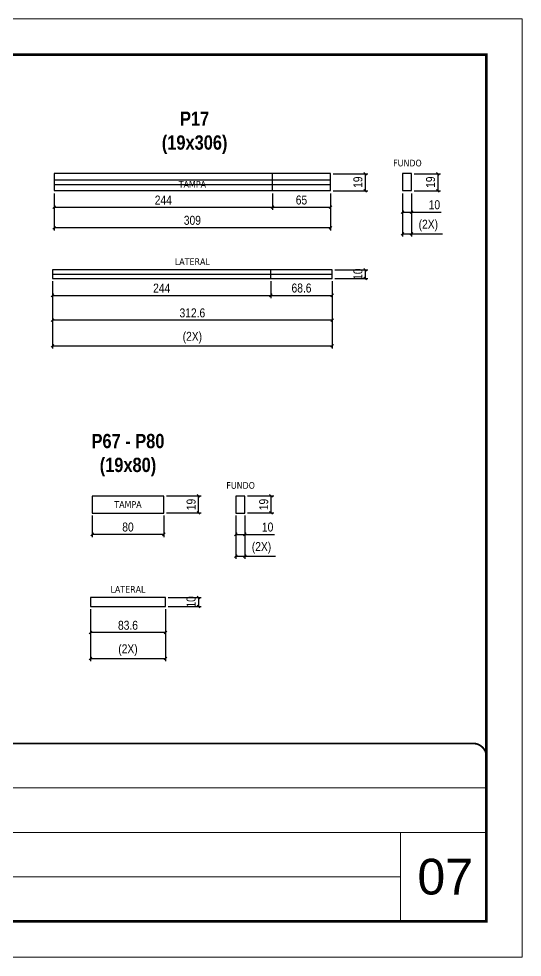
# Model space of a CAD drawing. Extents: x 1959 to 8212, y 239 to 4735.
# Drawn here: x 6064 to 6627, y 2537 to 3587 of the extents above; entities that cross this region are included whole.
import ezdxf

# ---------------------------------------------------------------- set-up
doc = ezdxf.new("R2010")
doc.units = 0
doc.linetypes.add('CONTINUO', pattern=[0])
doc.linetypes.add('DASHED', pattern=[0.75, 0.5, -0.25])
for name, color, linetype, lineweight in [('CARIMBO', 255, 'Continuous', 9), ('Folhas', 255, 'Continuous', 9), ('SARRAFO DE PRESSAO', 251, 'DASHED', 9)]:
    doc.layers.add(name, color=color, linetype=linetype, lineweight=lineweight)
for name, color, linetype in [('COTA', 241, 'Continuous'), ('NOMENCLATURA', 7, 'Continuous'), ('Painéis', 200, 'Continuous'), ('SARR_2.2x10', 60, 'Continuous'), ('SARR_2.2x7', 40, 'Continuous'), ('texto', 7, 'Continuous')]:
    doc.layers.add(name, color=color, linetype=linetype)
doc.styles.add('ARIAL', font='arial.ttf')
doc.styles.add('COTA TECNICA', font='techl___.ttf', dxfattribs={"height": 10})
doc.styles.add('ROMANC', font='techb___.ttf', dxfattribs={"height": 2.5})
doc.styles.get("Standard").update_dxf_attribs({"font": 'arial.ttf'})
doc.dimstyles.new('PAINEL', dxfattribs={"dimtxt": 10, "dimasz": 3, "dimexe": 3, "dimexo": 3, "dimgap": 3, "dimtad": 1, "dimdec": 1, "dimzin": 12, "dimdsep": 46, "dimtxsty": 'COTA TECNICA', "dimblk1": 'OBLIQUE', "dimblk2": 'OBLIQUE', "dimsah": 1, "dimcen": 0.9, "dimclrd": 4, "dimclre": 4, "dimclrt": 240, "dimadec": 1, "dimazin": 3, "dimtfac": 1, "dimtdec": 1, "dimtmove": 0, "dimatfit": 3, "dimfxl": 1, "dimtolj": 1, "dimtzin": 12, "dimarcsym": 0})

# ---------------------------------------------------------------- blocks, each defined once
blk = doc.blocks.new('9999999999')
at = {"color": 30, "linetype": 'CONTINUO'}
for p, q in [((98564.6, 34379.6), (99584, 34379.6)), ((98564.6, 34329.8), (99488, 34329.8)), ((99584, 34329.8), (99488, 34329.8)), ((99488, 34329.8), (99488, 34230.2)), ((98564.6, 34280), (99488, 34280))]:
    blk.add_line(p, q, dxfattribs=at)
at = {"color": 30, "linetype": 'CONTINUO', "const_width": 2}
blk.add_lwpolyline([(99584, 34230.2), (99584, 34414.4, 0.414214), (99569, 34429.4), (98229, 34429.4, 0.414214), (98214, 34414.4), (98214, 34245.2, 0.414214), (98229, 34230.2), (99584, 34230.2)], format="xyb", dxfattribs=at)
at = {"layer": 'Folhas'}
blk.add_lwpolyline([(98139, 34190.2), (99624, 34190.2), (99624, 35240.2), (98139, 35240.2)], close=True, dxfattribs=at)
at = {"layer": 'Folhas', "color": 30, "const_width": 3}
blk.add_lwpolyline([(98214, 34230.2), (99584, 34230.2), (99584, 35200.2), (98214, 35200.2)], close=True, dxfattribs=at)
blk = doc.blocks.new('_Oblique')
at = {"color": 0, "linetype": 'ByBlock', "lineweight": -2}
blk.add_line((-0.5, -0.5), (0.5, 0.5), dxfattribs=at)
blk = doc.blocks.new('*D542')
at = {"layer": 'COTA', "color": 4, "linetype": 'ByBlock', "lineweight": -2, "transparency": 16777216}
for p, q in [((6102.2, 3292.9), (6102.2, 3246.3)), ((6414.8, 3292.9), (6414.8, 3246.3)), ((6414.8, 3249.3), (6102.2, 3249.3))]:
    blk.add_line(p, q, dxfattribs=at)
at = {"layer": 'Defpoints', "color": 0, "linetype": 'ByBlock', "transparency": 16777216}
for p in [(6102.2, 3295.9), (6414.8, 3295.9), (6102.2, 3249.3)]:
    blk.add_point(p, dxfattribs=at)
at = {"layer": 'COTA', "color": 4, "linetype": 'ByBlock', "lineweight": -2, "transparency": 16777216, "xscale": 3, "yscale": 3, "zscale": 3, "rotation": 180}
blk.add_blockref('_Oblique', (6102.2, 3249.3), dxfattribs=at)
at = {"layer": 'COTA', "color": 4, "linetype": 'ByBlock', "lineweight": -2, "transparency": 16777216, "xscale": 3, "yscale": 3, "zscale": 3}
blk.add_blockref('_Oblique', (6414.8, 3249.3), dxfattribs=at)
at = {"layer": 'COTA', "color": 240, "linetype": 'ByBlock', "transparency": 16777216, "insert": (6258.5, 3257.5), "char_height": 10, "attachment_point": 5, "style": 'COTA TECNICA'}
blk.add_mtext('\\A1;312.6', dxfattribs=at)
blk = doc.blocks.new('*D543')
at = {"layer": 'COTA', "color": 4, "linetype": 'ByBlock', "lineweight": -2, "transparency": 16777216}
for p, q in [((6417.8, 3305.9), (6454.7, 3305.9)), ((6451.7, 3305.9), (6451.7, 3295.9)), ((6417.8, 3295.9), (6454.7, 3295.9))]:
    blk.add_line(p, q, dxfattribs=at)
at = {"layer": 'Defpoints', "color": 0, "linetype": 'ByBlock', "transparency": 16777216}
for p in [(6414.8, 3305.9), (6414.8, 3295.9), (6451.7, 3295.9)]:
    blk.add_point(p, dxfattribs=at)
at = {"layer": 'COTA', "color": 4, "linetype": 'ByBlock', "lineweight": -2, "transparency": 16777216, "xscale": 3, "yscale": 3, "zscale": 3}
for p, rotation in [((6451.7, 3305.9), 90), ((6451.7, 3295.9), 270)]:
    blk.add_blockref('_Oblique', p, dxfattribs=dict(at, rotation=rotation))
at = {"layer": 'COTA', "color": 240, "linetype": 'ByBlock', "transparency": 16777216, "insert": (6443.6, 3300.9), "char_height": 10, "attachment_point": 5, "rotation": 90, "style": 'COTA TECNICA'}
blk.add_mtext('\\A1;10', dxfattribs=at)
blk = doc.blocks.new('*D544')
at = {"layer": 'COTA', "color": 4, "linetype": 'ByBlock', "lineweight": -2, "transparency": 16777216}
for p, q in [((6102.2, 3292.9), (6102.2, 3217.6)), ((6414.8, 3292.9), (6414.8, 3217.6)), ((6102.2, 3220.6), (6414.8, 3220.6))]:
    blk.add_line(p, q, dxfattribs=at)
at = {"layer": 'Defpoints', "color": 0, "linetype": 'ByBlock', "transparency": 16777216}
for p in [(6102.2, 3295.9), (6414.8, 3295.9), (6414.8, 3220.6)]:
    blk.add_point(p, dxfattribs=at)
at = {"layer": 'COTA', "color": 4, "linetype": 'ByBlock', "lineweight": -2, "transparency": 16777216, "xscale": 3, "yscale": 3, "zscale": 3, "rotation": 180}
blk.add_blockref('_Oblique', (6102.2, 3220.6), dxfattribs=at)
at = {"layer": 'COTA', "color": 4, "linetype": 'ByBlock', "lineweight": -2, "transparency": 16777216, "xscale": 3, "yscale": 3, "zscale": 3}
blk.add_blockref('_Oblique', (6414.8, 3220.6), dxfattribs=at)
at = {"layer": 'COTA', "color": 240, "linetype": 'ByBlock', "transparency": 16777216, "insert": (6258.5, 3229.8), "char_height": 10, "attachment_point": 5, "style": 'COTA TECNICA'}
blk.add_mtext('\\A1;(2X)', dxfattribs=at)
blk = doc.blocks.new('*D545')
at = {"layer": 'COTA', "color": 4, "linetype": 'ByBlock', "lineweight": -2, "transparency": 16777216}
for p, q in [((6506.4, 3413.3), (6535.8, 3413.3)), ((6532.8, 3413.3), (6532.8, 3394.3)), ((6506.4, 3394.3), (6535.8, 3394.3))]:
    blk.add_line(p, q, dxfattribs=at)
at = {"layer": 'Defpoints', "color": 0, "linetype": 'ByBlock', "transparency": 16777216}
for p in [(6503.4, 3413.3), (6503.4, 3394.3), (6532.8, 3394.3)]:
    blk.add_point(p, dxfattribs=at)
at = {"layer": 'COTA', "color": 4, "linetype": 'ByBlock', "lineweight": -2, "transparency": 16777216, "xscale": 3, "yscale": 3, "zscale": 3}
for p, rotation in [((6532.8, 3413.3), 90), ((6532.8, 3394.3), 270)]:
    blk.add_blockref('_Oblique', p, dxfattribs=dict(at, rotation=rotation))
at = {"layer": 'COTA', "color": 240, "linetype": 'ByBlock', "transparency": 16777216, "insert": (6524.8, 3403.8), "char_height": 10, "attachment_point": 5, "rotation": 90, "style": 'COTA TECNICA'}
blk.add_mtext('\\A1;19', dxfattribs=at)
blk = doc.blocks.new('*D546')
at = {"layer": 'COTA', "color": 4, "linetype": 'ByBlock', "lineweight": -2, "transparency": 16777216}
for p, q in [((6104, 3391.3), (6104, 3349.9)), ((6413, 3391.3), (6413, 3349.9)), ((6413, 3352.9), (6104, 3352.9))]:
    blk.add_line(p, q, dxfattribs=at)
at = {"layer": 'Defpoints', "color": 0, "linetype": 'ByBlock', "transparency": 16777216}
for p in [(6104, 3394.3), (6413, 3394.3), (6104, 3352.9)]:
    blk.add_point(p, dxfattribs=at)
at = {"layer": 'COTA', "color": 4, "linetype": 'ByBlock', "lineweight": -2, "transparency": 16777216, "xscale": 3, "yscale": 3, "zscale": 3, "rotation": 180}
blk.add_blockref('_Oblique', (6104, 3352.9), dxfattribs=at)
at = {"layer": 'COTA', "color": 4, "linetype": 'ByBlock', "lineweight": -2, "transparency": 16777216, "xscale": 3, "yscale": 3, "zscale": 3}
blk.add_blockref('_Oblique', (6413, 3352.9), dxfattribs=at)
at = {"layer": 'COTA', "color": 240, "linetype": 'ByBlock', "transparency": 16777216, "insert": (6258.5, 3361.1), "char_height": 10, "attachment_point": 5, "style": 'COTA TECNICA'}
blk.add_mtext('\\A1;309', dxfattribs=at)
blk = doc.blocks.new('*D547')
at = {"layer": 'COTA', "color": 4, "linetype": 'ByBlock', "lineweight": -2, "transparency": 16777216}
for p, q in [((6493.4, 3391.3), (6493.4, 3367.4)), ((6503.4, 3391.3), (6503.4, 3367.4)), ((6493.4, 3370.4), (6503.4, 3370.4)), ((6503.4, 3370.4), (6536.8, 3370.4))]:
    blk.add_line(p, q, dxfattribs=at)
at = {"layer": 'Defpoints', "color": 0, "linetype": 'ByBlock', "transparency": 16777216}
for p in [(6493.4, 3394.3), (6503.4, 3394.3), (6493.4, 3370.4)]:
    blk.add_point(p, dxfattribs=at)
at = {"layer": 'COTA', "color": 4, "linetype": 'ByBlock', "lineweight": -2, "transparency": 16777216, "xscale": 3, "yscale": 3, "zscale": 3, "rotation": 180}
blk.add_blockref('_Oblique', (6493.4, 3370.4), dxfattribs=at)
at = {"layer": 'COTA', "color": 4, "linetype": 'ByBlock', "lineweight": -2, "transparency": 16777216, "xscale": 3, "yscale": 3, "zscale": 3}
blk.add_blockref('_Oblique', (6503.4, 3370.4), dxfattribs=at)
at = {"layer": 'COTA', "color": 240, "linetype": 'ByBlock', "transparency": 16777216, "insert": (6529.1, 3378.5), "char_height": 10, "attachment_point": 5, "style": 'COTA TECNICA'}
blk.add_mtext('\\A1;10', dxfattribs=at)
blk = doc.blocks.new('*D548')
at = {"layer": 'COTA', "color": 4, "linetype": 'ByBlock', "lineweight": -2, "transparency": 16777216}
for p, q in [((6493.4, 3391.3), (6493.4, 3343.1)), ((6503.4, 3391.3), (6503.4, 3343.1)), ((6493.4, 3346.1), (6503.4, 3346.1)), ((6503.4, 3346.1), (6538.1, 3346.1))]:
    blk.add_line(p, q, dxfattribs=at)
at = {"layer": 'Defpoints', "color": 0, "linetype": 'ByBlock', "transparency": 16777216}
for p in [(6493.4, 3394.3), (6503.4, 3394.3), (6503.4, 3346.1)]:
    blk.add_point(p, dxfattribs=at)
at = {"layer": 'COTA', "color": 4, "linetype": 'ByBlock', "lineweight": -2, "transparency": 16777216, "xscale": 3, "yscale": 3, "zscale": 3, "rotation": 180}
blk.add_blockref('_Oblique', (6493.4, 3346.1), dxfattribs=at)
at = {"layer": 'COTA', "color": 4, "linetype": 'ByBlock', "lineweight": -2, "transparency": 16777216, "xscale": 3, "yscale": 3, "zscale": 3}
blk.add_blockref('_Oblique', (6503.4, 3346.1), dxfattribs=at)
at = {"layer": 'COTA', "color": 240, "linetype": 'ByBlock', "transparency": 16777216, "insert": (6522.3, 3355.3), "char_height": 10, "attachment_point": 5, "style": 'COTA TECNICA'}
blk.add_mtext('\\A1;(2X)', dxfattribs=at)
blk = doc.blocks.new('*D549')
at = {"layer": 'COTA', "color": 4, "linetype": 'ByBlock', "lineweight": -2, "transparency": 16777216}
for p, q in [((6104, 3391.3), (6104, 3372.7)), ((6348, 3391.3), (6348, 3372.7)), ((6104, 3375.7), (6348, 3375.7))]:
    blk.add_line(p, q, dxfattribs=at)
at = {"layer": 'Defpoints', "color": 0, "linetype": 'ByBlock', "transparency": 16777216}
for p in [(6104, 3394.3), (6348, 3394.3), (6348, 3375.7)]:
    blk.add_point(p, dxfattribs=at)
at = {"layer": 'COTA', "color": 4, "linetype": 'ByBlock', "lineweight": -2, "transparency": 16777216, "xscale": 3, "yscale": 3, "zscale": 3, "rotation": 180}
blk.add_blockref('_Oblique', (6104, 3375.7), dxfattribs=at)
at = {"layer": 'COTA', "color": 4, "linetype": 'ByBlock', "lineweight": -2, "transparency": 16777216, "xscale": 3, "yscale": 3, "zscale": 3}
blk.add_blockref('_Oblique', (6348, 3375.7), dxfattribs=at)
at = {"layer": 'COTA', "color": 240, "linetype": 'ByBlock', "transparency": 16777216, "insert": (6226, 3383.8), "char_height": 10, "attachment_point": 5, "style": 'COTA TECNICA'}
blk.add_mtext('\\A1;244', dxfattribs=at)
blk = doc.blocks.new('*D550')
at = {"layer": 'COTA', "color": 4, "linetype": 'ByBlock', "lineweight": -2, "transparency": 16777216}
for p, q in [((6348, 3391.3), (6348, 3372.7)), ((6413, 3391.3), (6413, 3372.7)), ((6348, 3375.7), (6413, 3375.7))]:
    blk.add_line(p, q, dxfattribs=at)
at = {"layer": 'Defpoints', "color": 0, "linetype": 'ByBlock', "transparency": 16777216}
for p in [(6348, 3394.3), (6413, 3394.3), (6413, 3375.7)]:
    blk.add_point(p, dxfattribs=at)
at = {"layer": 'COTA', "color": 4, "linetype": 'ByBlock', "lineweight": -2, "transparency": 16777216, "xscale": 3, "yscale": 3, "zscale": 3, "rotation": 180}
blk.add_blockref('_Oblique', (6348, 3375.7), dxfattribs=at)
at = {"layer": 'COTA', "color": 4, "linetype": 'ByBlock', "lineweight": -2, "transparency": 16777216, "xscale": 3, "yscale": 3, "zscale": 3}
blk.add_blockref('_Oblique', (6413, 3375.7), dxfattribs=at)
at = {"layer": 'COTA', "color": 240, "linetype": 'ByBlock', "transparency": 16777216, "insert": (6380.5, 3383.8), "char_height": 10, "attachment_point": 5, "style": 'COTA TECNICA'}
blk.add_mtext('\\A1;65', dxfattribs=at)
blk = doc.blocks.new('*D352')
at = {"layer": 'COTA', "color": 4, "linetype": 'ByBlock', "lineweight": -2, "transparency": 16777216}
for p, q in [((6102.2, 3292.9), (6102.2, 3274.2)), ((6346.2, 3292.9), (6346.2, 3274.2)), ((6102.2, 3277.2), (6346.2, 3277.2))]:
    blk.add_line(p, q, dxfattribs=at)
at = {"layer": 'Defpoints', "color": 0, "linetype": 'ByBlock', "transparency": 16777216}
for p in [(6102.2, 3295.9), (6346.2, 3295.9), (6346.2, 3277.2)]:
    blk.add_point(p, dxfattribs=at)
at = {"layer": 'COTA', "color": 4, "linetype": 'ByBlock', "lineweight": -2, "transparency": 16777216, "xscale": 3, "yscale": 3, "zscale": 3, "rotation": 180}
blk.add_blockref('_Oblique', (6102.2, 3277.2), dxfattribs=at)
at = {"layer": 'COTA', "color": 4, "linetype": 'ByBlock', "lineweight": -2, "transparency": 16777216, "xscale": 3, "yscale": 3, "zscale": 3}
blk.add_blockref('_Oblique', (6346.2, 3277.2), dxfattribs=at)
at = {"layer": 'COTA', "color": 240, "linetype": 'ByBlock', "transparency": 16777216, "insert": (6224.2, 3285.3), "char_height": 10, "attachment_point": 5, "style": 'COTA TECNICA'}
blk.add_mtext('\\A1;244', dxfattribs=at)
blk = doc.blocks.new('*D353')
at = {"layer": 'COTA', "color": 4, "linetype": 'ByBlock', "lineweight": -2, "transparency": 16777216}
for p, q in [((6346.2, 3292.9), (6346.2, 3274.2)), ((6414.8, 3292.9), (6414.8, 3274.2)), ((6346.2, 3277.2), (6414.8, 3277.2))]:
    blk.add_line(p, q, dxfattribs=at)
at = {"layer": 'Defpoints', "color": 0, "linetype": 'ByBlock', "transparency": 16777216}
for p in [(6346.2, 3295.9), (6414.8, 3295.9), (6414.8, 3277.2)]:
    blk.add_point(p, dxfattribs=at)
at = {"layer": 'COTA', "color": 4, "linetype": 'ByBlock', "lineweight": -2, "transparency": 16777216, "xscale": 3, "yscale": 3, "zscale": 3, "rotation": 180}
blk.add_blockref('_Oblique', (6346.2, 3277.2), dxfattribs=at)
at = {"layer": 'COTA', "color": 4, "linetype": 'ByBlock', "lineweight": -2, "transparency": 16777216, "xscale": 3, "yscale": 3, "zscale": 3}
blk.add_blockref('_Oblique', (6414.8, 3277.2), dxfattribs=at)
at = {"layer": 'COTA', "color": 240, "linetype": 'ByBlock', "transparency": 16777216, "insert": (6380.5, 3285.3), "char_height": 10, "attachment_point": 5, "style": 'COTA TECNICA'}
blk.add_mtext('\\A1;68.6', dxfattribs=at)
blk = doc.blocks.new('*D551')
at = {"layer": 'COTA', "color": 4, "linetype": 'ByBlock', "lineweight": -2, "transparency": 16777216}
for p, q in [((6416, 3413.3), (6454.7, 3413.3)), ((6451.7, 3413.3), (6451.7, 3394.3)), ((6416, 3394.3), (6454.7, 3394.3))]:
    blk.add_line(p, q, dxfattribs=at)
at = {"layer": 'Defpoints', "color": 0, "linetype": 'ByBlock', "transparency": 16777216}
for p in [(6413, 3413.3), (6413, 3394.3), (6451.7, 3394.3)]:
    blk.add_point(p, dxfattribs=at)
at = {"layer": 'COTA', "color": 4, "linetype": 'ByBlock', "lineweight": -2, "transparency": 16777216, "xscale": 3, "yscale": 3, "zscale": 3}
for p, rotation in [((6451.7, 3413.3), 90), ((6451.7, 3394.3), 270)]:
    blk.add_blockref('_Oblique', p, dxfattribs=dict(at, rotation=rotation))
at = {"layer": 'COTA', "color": 240, "linetype": 'ByBlock', "transparency": 16777216, "insert": (6443.6, 3403.8), "char_height": 10, "attachment_point": 5, "rotation": 90, "style": 'COTA TECNICA'}
blk.add_mtext('\\A1;19', dxfattribs=at)
blk = doc.blocks.new('*D529')
at = {"layer": 'COTA', "color": 4, "linetype": 'ByBlock', "lineweight": -2, "transparency": 16777216}
for p, q in [((6144.7, 2926.2), (6144.7, 2896.8)), ((6228.3, 2926.2), (6228.3, 2896.8)), ((6228.3, 2899.8), (6144.7, 2899.8))]:
    blk.add_line(p, q, dxfattribs=at)
at = {"layer": 'Defpoints', "color": 0, "linetype": 'ByBlock', "transparency": 16777216}
for p in [(6144.7, 2929.2), (6228.3, 2929.2), (6144.7, 2899.8)]:
    blk.add_point(p, dxfattribs=at)
at = {"layer": 'COTA', "color": 4, "linetype": 'ByBlock', "lineweight": -2, "transparency": 16777216, "xscale": 3, "yscale": 3, "zscale": 3, "rotation": 180}
blk.add_blockref('_Oblique', (6144.7, 2899.8), dxfattribs=at)
at = {"layer": 'COTA', "color": 4, "linetype": 'ByBlock', "lineweight": -2, "transparency": 16777216, "xscale": 3, "yscale": 3, "zscale": 3}
blk.add_blockref('_Oblique', (6228.3, 2899.8), dxfattribs=at)
at = {"layer": 'COTA', "color": 240, "linetype": 'ByBlock', "transparency": 16777216, "insert": (6186.5, 2908), "char_height": 10, "attachment_point": 5, "style": 'COTA TECNICA'}
blk.add_mtext('\\A1;83.6', dxfattribs=at)
blk = doc.blocks.new('*D530')
at = {"layer": 'COTA', "color": 4, "linetype": 'ByBlock', "lineweight": -2, "transparency": 16777216}
for p, q in [((6231.3, 2939.2), (6268.2, 2939.2)), ((6265.2, 2939.2), (6265.2, 2929.2)), ((6231.3, 2929.2), (6268.2, 2929.2))]:
    blk.add_line(p, q, dxfattribs=at)
at = {"layer": 'Defpoints', "color": 0, "linetype": 'ByBlock', "transparency": 16777216}
for p in [(6228.3, 2939.2), (6228.3, 2929.2), (6265.2, 2929.2)]:
    blk.add_point(p, dxfattribs=at)
at = {"layer": 'COTA', "color": 4, "linetype": 'ByBlock', "lineweight": -2, "transparency": 16777216, "xscale": 3, "yscale": 3, "zscale": 3}
for p, rotation in [((6265.2, 2939.2), 90), ((6265.2, 2929.2), 270)]:
    blk.add_blockref('_Oblique', p, dxfattribs=dict(at, rotation=rotation))
at = {"layer": 'COTA', "color": 240, "linetype": 'ByBlock', "transparency": 16777216, "insert": (6257.1, 2934.2), "char_height": 10, "attachment_point": 5, "rotation": 90, "style": 'COTA TECNICA'}
blk.add_mtext('\\A1;10', dxfattribs=at)
blk = doc.blocks.new('*D531')
at = {"layer": 'COTA', "color": 4, "linetype": 'ByBlock', "lineweight": -2, "transparency": 16777216}
for p, q in [((6144.7, 2926.2), (6144.7, 2868)), ((6228.3, 2926.2), (6228.3, 2868)), ((6144.7, 2871), (6228.3, 2871))]:
    blk.add_line(p, q, dxfattribs=at)
at = {"layer": 'Defpoints', "color": 0, "linetype": 'ByBlock', "transparency": 16777216}
for p in [(6144.7, 2929.2), (6228.3, 2929.2), (6228.3, 2871)]:
    blk.add_point(p, dxfattribs=at)
at = {"layer": 'COTA', "color": 4, "linetype": 'ByBlock', "lineweight": -2, "transparency": 16777216, "xscale": 3, "yscale": 3, "zscale": 3, "rotation": 180}
blk.add_blockref('_Oblique', (6144.7, 2871), dxfattribs=at)
at = {"layer": 'COTA', "color": 4, "linetype": 'ByBlock', "lineweight": -2, "transparency": 16777216, "xscale": 3, "yscale": 3, "zscale": 3}
blk.add_blockref('_Oblique', (6228.3, 2871), dxfattribs=at)
at = {"layer": 'COTA', "color": 240, "linetype": 'ByBlock', "transparency": 16777216, "insert": (6186.5, 2880.2), "char_height": 10, "attachment_point": 5, "style": 'COTA TECNICA'}
blk.add_mtext('\\A1;(2X)', dxfattribs=at)
blk = doc.blocks.new('*D532')
at = {"layer": 'COTA', "color": 4, "linetype": 'ByBlock', "lineweight": -2, "transparency": 16777216}
for p, q in [((6320, 3052.7), (6349.4, 3052.7)), ((6346.4, 3052.7), (6346.4, 3033.7)), ((6320, 3033.7), (6349.4, 3033.7))]:
    blk.add_line(p, q, dxfattribs=at)
at = {"layer": 'Defpoints', "color": 0, "linetype": 'ByBlock', "transparency": 16777216}
for p in [(6317, 3052.7), (6317, 3033.7), (6346.4, 3033.7)]:
    blk.add_point(p, dxfattribs=at)
at = {"layer": 'COTA', "color": 4, "linetype": 'ByBlock', "lineweight": -2, "transparency": 16777216, "xscale": 3, "yscale": 3, "zscale": 3}
for p, rotation in [((6346.4, 3052.7), 90), ((6346.4, 3033.7), 270)]:
    blk.add_blockref('_Oblique', p, dxfattribs=dict(at, rotation=rotation))
at = {"layer": 'COTA', "color": 240, "linetype": 'ByBlock', "transparency": 16777216, "insert": (6338.3, 3043.2), "char_height": 10, "attachment_point": 5, "rotation": 90, "style": 'COTA TECNICA'}
blk.add_mtext('\\A1;19', dxfattribs=at)
blk = doc.blocks.new('*D533')
at = {"layer": 'COTA', "color": 4, "linetype": 'ByBlock', "lineweight": -2, "transparency": 16777216}
for p, q in [((6146.5, 3030.7), (6146.5, 3006.8)), ((6226.5, 3030.7), (6226.5, 3006.8)), ((6226.5, 3009.8), (6146.5, 3009.8))]:
    blk.add_line(p, q, dxfattribs=at)
at = {"layer": 'Defpoints', "color": 0, "linetype": 'ByBlock', "transparency": 16777216}
for p in [(6146.5, 3033.7), (6226.5, 3033.7), (6146.5, 3009.8)]:
    blk.add_point(p, dxfattribs=at)
at = {"layer": 'COTA', "color": 4, "linetype": 'ByBlock', "lineweight": -2, "transparency": 16777216, "xscale": 3, "yscale": 3, "zscale": 3, "rotation": 180}
blk.add_blockref('_Oblique', (6146.5, 3009.8), dxfattribs=at)
at = {"layer": 'COTA', "color": 4, "linetype": 'ByBlock', "lineweight": -2, "transparency": 16777216, "xscale": 3, "yscale": 3, "zscale": 3}
blk.add_blockref('_Oblique', (6226.5, 3009.8), dxfattribs=at)
at = {"layer": 'COTA', "color": 240, "linetype": 'ByBlock', "transparency": 16777216, "insert": (6186.5, 3017.9), "char_height": 10, "attachment_point": 5, "style": 'COTA TECNICA'}
blk.add_mtext('\\A1;80', dxfattribs=at)
blk = doc.blocks.new('*D534')
at = {"layer": 'COTA', "color": 4, "linetype": 'ByBlock', "lineweight": -2, "transparency": 16777216}
for p, q in [((6307, 3030.7), (6307, 3006.8)), ((6317, 3030.7), (6317, 3006.8)), ((6307, 3009.8), (6317, 3009.8)), ((6317, 3009.8), (6350.3, 3009.8))]:
    blk.add_line(p, q, dxfattribs=at)
at = {"layer": 'Defpoints', "color": 0, "linetype": 'ByBlock', "transparency": 16777216}
for p in [(6307, 3033.7), (6317, 3033.7), (6307, 3009.8)]:
    blk.add_point(p, dxfattribs=at)
at = {"layer": 'COTA', "color": 4, "linetype": 'ByBlock', "lineweight": -2, "transparency": 16777216, "xscale": 3, "yscale": 3, "zscale": 3, "rotation": 180}
blk.add_blockref('_Oblique', (6307, 3009.8), dxfattribs=at)
at = {"layer": 'COTA', "color": 4, "linetype": 'ByBlock', "lineweight": -2, "transparency": 16777216, "xscale": 3, "yscale": 3, "zscale": 3}
blk.add_blockref('_Oblique', (6317, 3009.8), dxfattribs=at)
at = {"layer": 'COTA', "color": 240, "linetype": 'ByBlock', "transparency": 16777216, "insert": (6342.6, 3017.9), "char_height": 10, "attachment_point": 5, "style": 'COTA TECNICA'}
blk.add_mtext('\\A1;10', dxfattribs=at)
blk = doc.blocks.new('*D535')
at = {"layer": 'COTA', "color": 4, "linetype": 'ByBlock', "lineweight": -2, "transparency": 16777216}
for p, q in [((6307, 3030.7), (6307, 2982.4)), ((6317, 3030.7), (6317, 2982.4)), ((6307, 2985.4), (6317, 2985.4)), ((6317, 2985.4), (6351.6, 2985.4))]:
    blk.add_line(p, q, dxfattribs=at)
at = {"layer": 'Defpoints', "color": 0, "linetype": 'ByBlock', "transparency": 16777216}
for p in [(6307, 3033.7), (6317, 3033.7), (6317, 2985.4)]:
    blk.add_point(p, dxfattribs=at)
at = {"layer": 'COTA', "color": 4, "linetype": 'ByBlock', "lineweight": -2, "transparency": 16777216, "xscale": 3, "yscale": 3, "zscale": 3, "rotation": 180}
blk.add_blockref('_Oblique', (6307, 2985.4), dxfattribs=at)
at = {"layer": 'COTA', "color": 4, "linetype": 'ByBlock', "lineweight": -2, "transparency": 16777216, "xscale": 3, "yscale": 3, "zscale": 3}
blk.add_blockref('_Oblique', (6317, 2985.4), dxfattribs=at)
at = {"layer": 'COTA', "color": 240, "linetype": 'ByBlock', "transparency": 16777216, "insert": (6335.8, 2994.6), "char_height": 10, "attachment_point": 5, "style": 'COTA TECNICA'}
blk.add_mtext('\\A1;(2X)', dxfattribs=at)
blk = doc.blocks.new('*D536')
at = {"layer": 'COTA', "color": 4, "linetype": 'ByBlock', "lineweight": -2, "transparency": 16777216}
for p, q in [((6229.5, 3052.7), (6268.2, 3052.7)), ((6265.2, 3033.7), (6265.2, 3052.7)), ((6229.5, 3033.7), (6268.2, 3033.7))]:
    blk.add_line(p, q, dxfattribs=at)
at = {"layer": 'Defpoints', "color": 0, "linetype": 'ByBlock', "transparency": 16777216}
for p in [(6226.5, 3052.7), (6265.2, 3052.7), (6226.5, 3033.7)]:
    blk.add_point(p, dxfattribs=at)
at = {"layer": 'COTA', "color": 4, "linetype": 'ByBlock', "lineweight": -2, "transparency": 16777216, "xscale": 3, "yscale": 3, "zscale": 3}
for p, rotation in [((6265.2, 3052.7), 90), ((6265.2, 3033.7), 270)]:
    blk.add_blockref('_Oblique', p, dxfattribs=dict(at, rotation=rotation))
at = {"layer": 'COTA', "color": 240, "linetype": 'ByBlock', "transparency": 16777216, "insert": (6257.1, 3043.2), "char_height": 10, "attachment_point": 5, "rotation": 90, "style": 'COTA TECNICA'}
blk.add_mtext('\\A1;19', dxfattribs=at)

msp = doc.modelspace()

# ---------------------------------------------------------------- linework, layer by layer
at = {"layer": 'Painéis'}
for p, q in [((6103.97, 3413.34), (6103.97, 3394.34)), ((6412.97, 3413.34), (6103.97, 3413.34)), ((6347.97, 3394.34), (6347.97, 3413.34)), ((6412.97, 3394.34), (6412.97, 3413.34)), ((6503.44, 3413.34), (6493.44, 3413.34)), ((6493.44, 3413.34), (6493.44, 3394.34)), ((6503.44, 3394.34), (6503.44, 3413.34)), ((6103.97, 3394.34), (6412.97, 3394.34)), ((6493.44, 3394.34), (6503.44, 3394.34)), ((6102.17, 3305.86), (6102.17, 3295.86)), ((6414.77, 3305.86), (6102.17, 3305.86)), ((6346.17, 3295.86), (6346.17, 3305.86)), ((6414.77, 3295.86), (6414.77, 3305.86)), ((6102.17, 3295.86), (6414.77, 3295.86)), ((6146.5, 3052.66), (6146.5, 3033.66)), ((6226.5, 3052.66), (6146.5, 3052.66)), ((6226.5, 3033.66), (6226.5, 3052.66)), ((6316.97, 3052.66), (6306.97, 3052.66)), ((6306.97, 3052.66), (6306.97, 3033.66)), ((6316.97, 3033.66), (6316.97, 3052.66)), ((6146.5, 3033.66), (6226.5, 3033.66)), ((6306.97, 3033.66), (6316.97, 3033.66)), ((6144.7, 2939.18), (6144.7, 2929.18)), ((6228.3, 2939.18), (6144.7, 2939.18)), ((6228.3, 2929.18), (6228.3, 2939.18)), ((6144.7, 2929.18), (6228.3, 2929.18))]:
    msp.add_line(p, q, dxfattribs=at)
for points in [[(6412.97, 3413.34), (6103.97, 3413.34), (6103.97, 3394.34), (6412.97, 3394.34)], [(6493.44, 3413.34), (6493.44, 3394.34), (6503.44, 3394.34), (6503.44, 3413.34)], [(6414.77, 3305.86), (6102.17, 3305.86), (6102.17, 3295.86), (6414.77, 3295.86)], [(6226.5, 3052.66), (6146.5, 3052.66), (6146.5, 3033.66), (6226.5, 3033.66)], [(6306.97, 3052.66), (6306.97, 3033.66), (6316.97, 3033.66), (6316.97, 3052.66)], [(6228.3, 2939.18), (6144.7, 2939.18), (6144.7, 2929.18), (6228.3, 2929.18)]]:
    msp.add_lwpolyline(points, close=True, dxfattribs=at)
at = {"layer": 'SARR_2.2x10', "linetype": 'ByBlock'}
msp.add_line((6102.17, 3300.86), (6414.77, 3300.86), dxfattribs=at)
at = {"layer": 'SARR_2.2x7'}
for p, q in [((6103.97, 3406.34), (6412.97, 3406.34)), ((6103.97, 3401.34), (6412.97, 3401.34))]:
    msp.add_line(p, q, dxfattribs=at)

# ---------------------------------------------------------------- block references
at = {"layer": 'SARRAFO DE PRESSAO', "color": 6, "linetype": 'ByBlock'}
msp.add_blockref('9999999999', (-92996.71, -31653.56), dxfattribs=at)

# ---------------------------------------------------------------- texts
at = {"layer": 'CARIMBO', "style": 'ARIAL'}
msp.add_text('07', height=40, dxfattribs=at).set_placement((6510.13, 2606.79))
at = {"layer": 'NOMENCLATURA', "char_height": 16, "attachment_point": 2, "style": 'ROMANC'}
for s, insert in [('P17\\P(19x306)', (6261.01, 3482.86)), ('P67 - P80\\P(19x80)', (6186.5, 3122.18))]:
    msp.add_mtext_dynamic_manual_height_columns(s, width=455.2937, gutter_width=1, heights=[0], dxfattribs=dict(at, insert=insert))
at = {"layer": 'texto', "color": 0, "char_height": 7.5, "attachment_point": 5}
for s, insert in [('{\\fTahoma|b0|i0|c0|p34;\\C4;FUNDO}', (6498.93, 3425.13)), ('{\\fTahoma|b0|i0|c0|p34;\\C4;TAMPA}', (6258.47, 3401.39)), ('{\\fTahoma|b0|i0|c0|p34;\\C4;LATERAL}', (6258.47, 3314.94)), ('{\\fTahoma|b0|i0|c0|p34;\\C4;FUNDO}', (6312.46, 3064.45)), ('{\\fTahoma|b0|i0|c0|p34;\\C4;TAMPA}', (6186.5, 3043.16)), ('{\\fTahoma|b0|i0|c0|p34;\\C4;LATERAL}', (6186.5, 2948.27))]:
    msp.add_mtext(s, dxfattribs=dict(at, insert=insert))

# ---------------------------------------------------------------- dimensions: what is measured, and where the dimension line sits
at = {"layer": 'COTA', "linetype": 'ByBlock'}
for base, p1, p2, picture, middle in [((6451.69, 3394.34), (6412.97, 3413.34), (6412.97, 3394.34), '*D551', (6443.6, 3403.84)), ((6532.85, 3394.34), (6503.44, 3413.34), (6503.44, 3394.34), '*D545', (6524.76, 3403.84)), ((6265.22, 3052.66), (6226.5, 3033.66), (6226.5, 3052.66), '*D536', (6257.13, 3043.16)), ((6346.38, 3033.66), (6316.97, 3052.66), (6316.97, 3033.66), '*D532', (6338.29, 3043.16))]:
    dim = msp.add_linear_dim(base=base, p1=p1, p2=p2, angle=90, dimstyle='PAINEL', override={"dimarcsym": 2}, dxfattribs=at)
    dim.commit()
    dim.dimension.update_dxf_attribs({"geometry": picture, "text_midpoint": middle})
for base, p1, p2, override, picture, middle in [((6103.97, 3352.89), (6412.97, 3394.34), (6103.97, 3394.34), {"dimarcsym": 2}, '*D546', (6258.47, 3361.14)), ((6347.97, 3375.69), (6103.97, 3394.34), (6347.97, 3394.34), {"dimarcsym": 2}, '*D549', (6225.97, 3383.77)), ((6412.97, 3375.69), (6347.97, 3394.34), (6412.97, 3394.34), {"dimtmove": 1, "dimarcsym": 2}, '*D550', (6380.47, 3383.8)), ((6102.17, 3249.33), (6414.77, 3295.86), (6102.17, 3295.86), {"dimarcsym": 2}, '*D542', (6258.47, 3257.55)), ((6346.17, 3277.21), (6102.17, 3295.86), (6346.17, 3295.86), {"dimarcsym": 2}, '*D352', (6224.17, 3285.29)), ((6414.77, 3277.21), (6346.17, 3295.86), (6414.77, 3295.86), {"dimtmove": 1, "dimarcsym": 2}, '*D353', (6380.47, 3285.34)), ((6146.5, 3009.77), (6226.5, 3033.66), (6146.5, 3033.66), {"dimarcsym": 2}, '*D533', (6186.5, 3017.89)), ((6144.7, 2899.77), (6228.3, 2929.18), (6144.7, 2929.18), {"dimarcsym": 2}, '*D529', (6186.5, 2908.02))]:
    dim = msp.add_linear_dim(base=base, p1=p1, p2=p2, dimstyle='PAINEL', override=override, dxfattribs=at)
    dim.commit()
    dim.dimension.update_dxf_attribs({"geometry": picture, "text_midpoint": middle})
for base, p1, p2, picture, middle in [((6493.44, 3370.44), (6503.44, 3394.34), (6493.44, 3394.34), '*D547', (6529.05, 3370.44)), ((6306.97, 3009.77), (6316.97, 3033.66), (6306.97, 3033.66), '*D534', (6342.58, 3009.77))]:
    dim = msp.add_linear_dim(base=base, p1=p1, p2=p2, dimstyle='PAINEL', override={"dimarcsym": 2}, dxfattribs=at)
    dim.commit()
    dim.dimension.update_dxf_attribs({"geometry": picture, "text_midpoint": middle, "dimtype": 160})
for base, p1, p2, picture, middle in [((6503.44, 3346.06), (6493.44, 3394.34), (6503.44, 3394.34), '*D548', (6522.26, 3355.28)), ((6414.77, 3220.56), (6102.17, 3295.86), (6414.77, 3295.86), '*D544', (6258.47, 3229.78)), ((6316.97, 2985.38), (6306.97, 3033.66), (6316.97, 3033.66), '*D535', (6335.79, 2994.6)), ((6228.3, 2871.01), (6144.7, 2929.18), (6228.3, 2929.18), '*D531', (6186.5, 2880.23))]:
    dim = msp.add_linear_dim(base=base, p1=p1, p2=p2, text='(2X)', dimstyle='PAINEL', override={"dimarcsym": 2}, dxfattribs=at)
    dim.commit()
    dim.dimension.update_dxf_attribs({"geometry": picture, "text_midpoint": middle})
for base, p1, p2, picture, middle in [((6451.69, 3295.86), (6414.77, 3305.86), (6414.77, 3295.86), '*D543', (6451.69, 3300.86)), ((6265.22, 2929.18), (6228.3, 2939.18), (6228.3, 2929.18), '*D530', (6265.22, 2934.18))]:
    dim = msp.add_linear_dim(base=base, p1=p1, p2=p2, angle=90, dimstyle='PAINEL', override={"dimarcsym": 2}, dxfattribs=at)
    dim.commit()
    dim.dimension.update_dxf_attribs({"geometry": picture, "text_midpoint": middle, "dimtype": 160})

doc.saveas('drawing.dxf')
